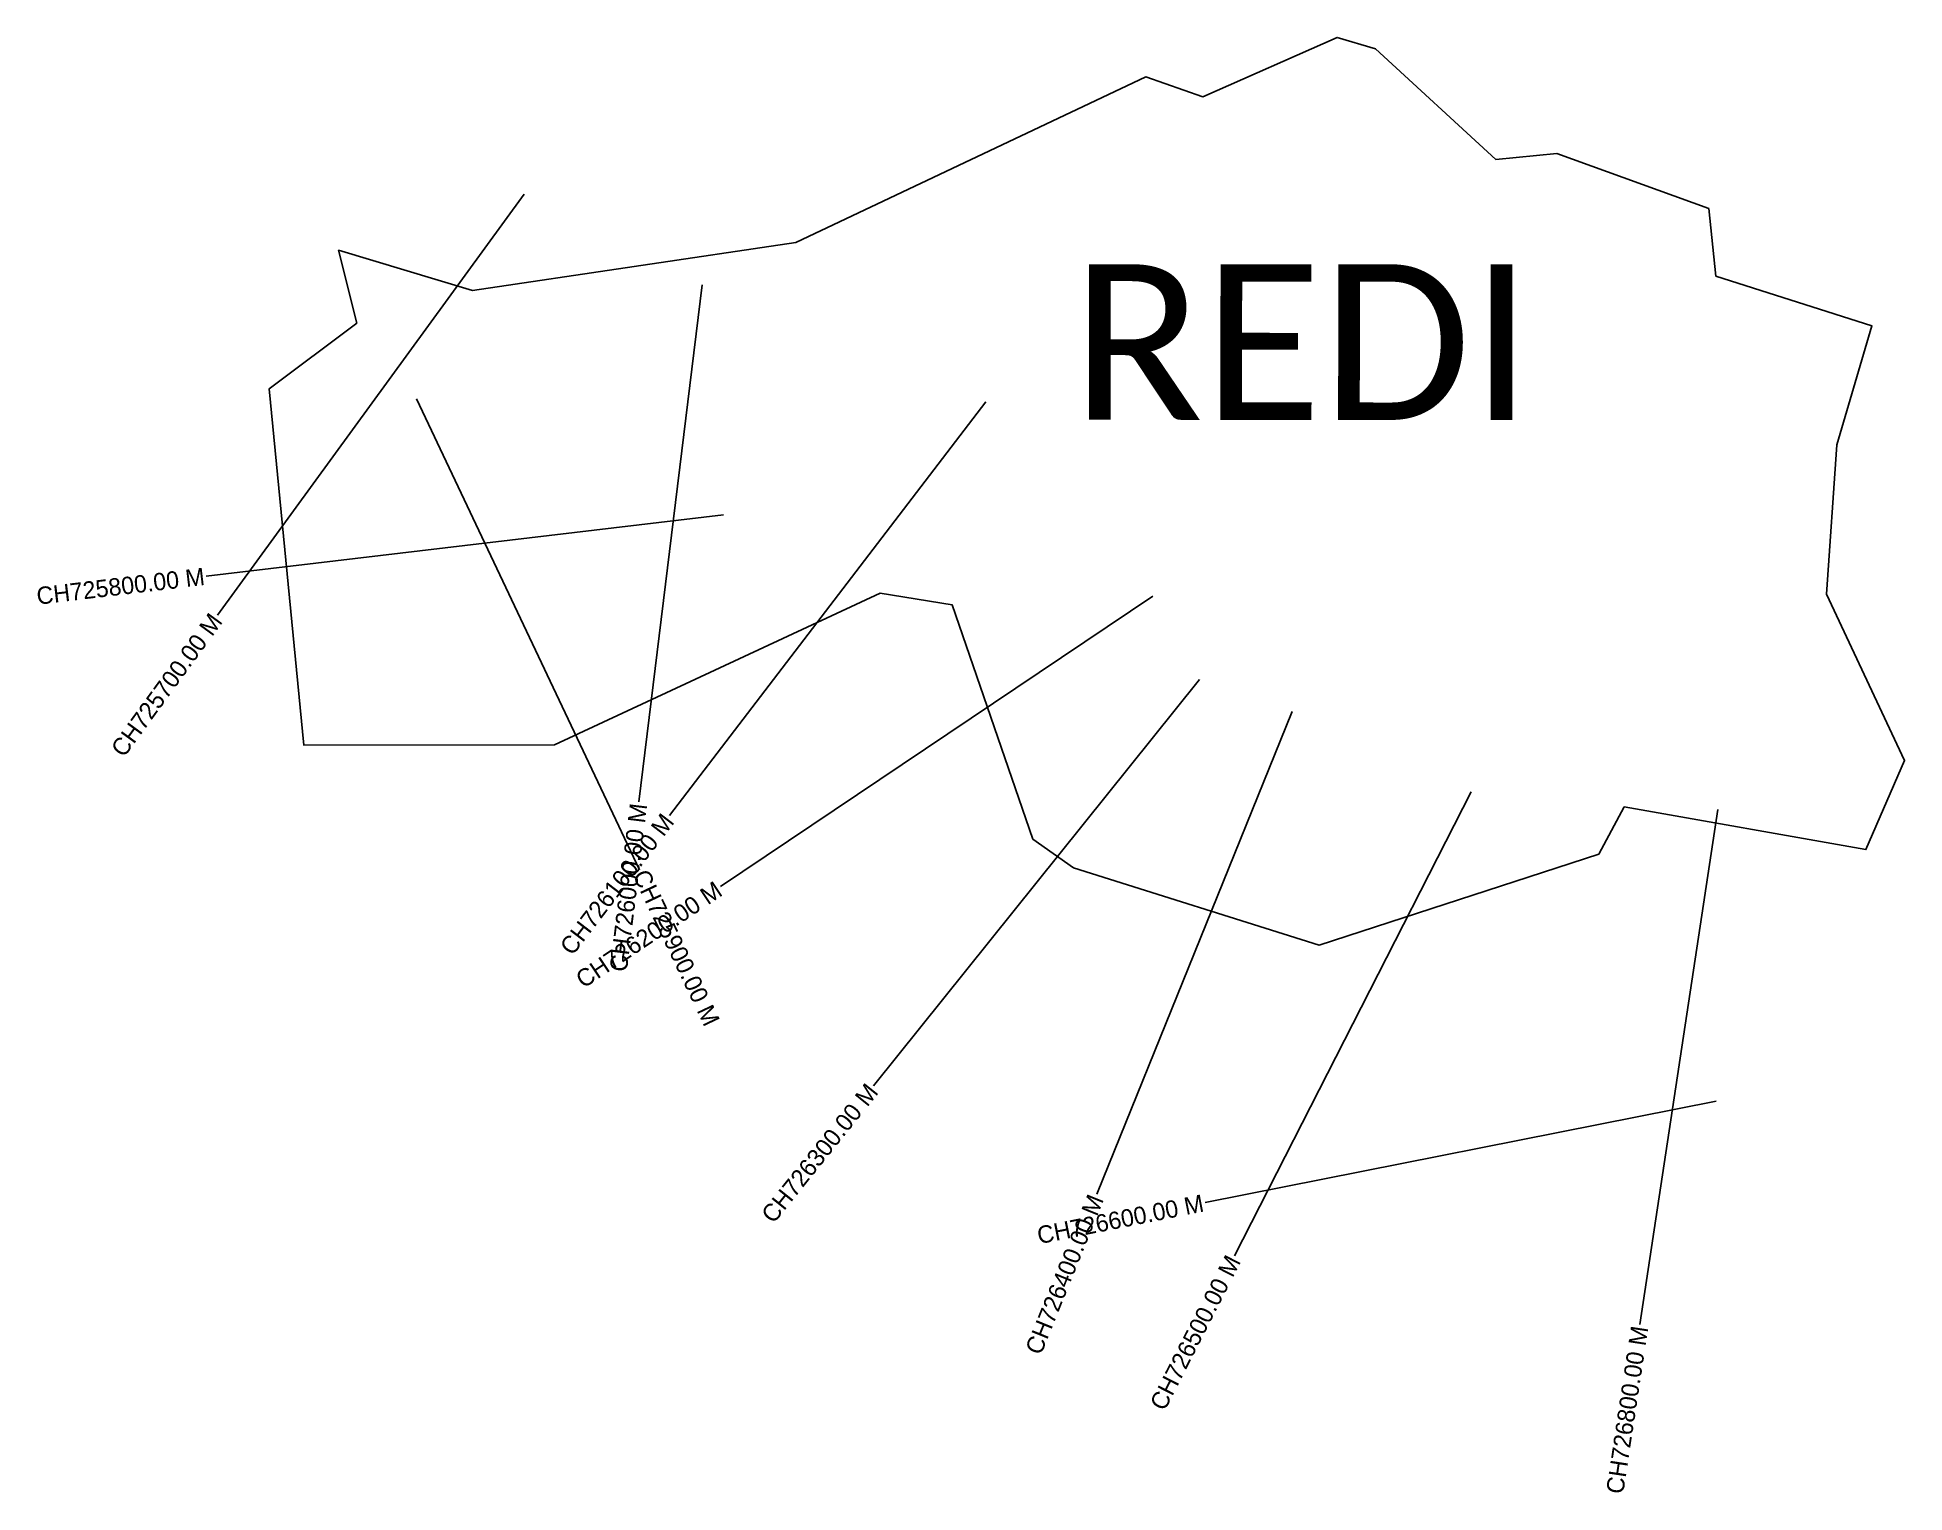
# Model space of a CAD drawing. Header units: metres. Extents: x 355802 to 356877, y 1740293 to 1741131.
import ezdxf
from ezdxf.enums import TextEntityAlignment as Align

# ---------------------------------------------------------------- set-up
doc = ezdxf.new("R2010")
doc.units = ezdxf.units.M
for name, color, linetype in [('CS', 134, 'Continuous'), ('CSMark', 6, 'Continuous'), ('VILLAGE NAME', 250, 'Continuous')]:
    doc.layers.add(name, color=color, linetype=linetype)

msp = doc.modelspace()

# ---------------------------------------------------------------- linework, layer by layer
at = {"color": 6}
for points in [[(356768.2, 1740993.2), (356858.2, 1740964.7), (356838, 1740896.1), (356832, 1740810.1), (356877, 1740714.3), (356854.7, 1740663), (356715.5, 1740687.6), (356700.9, 1740660.3), (356539.9, 1740608), (356398.4, 1740652.5), (356375, 1740669), (356328.4, 1740804), (356287, 1740810.6), (356099.5, 1740723.3), (355955.1, 1740723.1), (355935.2, 1740928.4), (355985.6, 1740966.2), (355975.1, 1741008.1), (356052.2, 1740984.9), (356238.5, 1741012.6), (356440, 1741108), (356472.9, 1741096.5), (356550.2, 1741130.7), (356572.3, 1741124.1), (356641.5, 1741060.4), (356676.8, 1741063.9), (356764.3, 1741032.1)], [(356764.3, 1741032.1), (356768.2, 1740993.2)]]:
    msp.add_lwpolyline(points, dxfattribs=at)
at = {"layer": 'CS'}
for p, q in [((356081.9, 1741040.5), (355905.3, 1740798)), ((356184.4, 1740988.3), (356148.1, 1740690.5)), ((356020, 1740922.5), (356148.4, 1740651.4)), ((356347.9, 1740920.9), (356165.6, 1740682.6)), ((356196.8, 1740855.8), (355898.9, 1740820.5)), ((356444.1, 1740809), (356195.1, 1740641.8)), ((356470.9, 1740761), (356283.2, 1740527)), ((356524.3, 1740742.6), (356411.8, 1740464.5)), ((356627.4, 1740696.3), (356491, 1740429.1)), ((356769.4, 1740686.1), (356724.6, 1740389.5)), ((356768.4, 1740518.2), (356474.1, 1740459.8))]:
    msp.add_line(p, q, dxfattribs=at)

# ---------------------------------------------------------------- texts
at = {"layer": 'CSMark'}
for s, rotation, p in [('CH725800.00 M', 6.76, (355897.9, 1740820.4)), ('CH725700.00 M', 53.9371, (355904.7, 1740797.2)), ('CH726000.00 M', 83.0354, (356147.9, 1740689.5)), ('CH726100.00 M', 52.5743, (356165, 1740681.8)), ('CH726200.00 M', 33.8806, (356194.2, 1740641.2)), ('CH726300.00 M', 51.2656, (356282.6, 1740526.2)), ('CH726400.00 M', 67.9685, (356411.4, 1740463.5)), ('CH726600.00 M', 11.2273, (356473.1, 1740459.6)), ('CH726500.00 M', 62.9666, (356490.6, 1740428.2)), ('CH726800.00 M', 81.4122, (356724.5, 1740388.5))]:
    msp.add_text(s, height=10, rotation=rotation, dxfattribs=at).set_placement(p, align=Align.MIDDLE_RIGHT)
msp.add_text('CH725900.00 M', height=10, rotation=295.3401, dxfattribs=at).set_placement((356148.8, 1740650.5), align=Align.MIDDLE_LEFT)
at = {"layer": 'VILLAGE NAME', "insert": (356397.3, 1741000.1), "char_height": 89.606, "attachment_point": 1, "rotation": 359.9793}
msp.add_mtext_dynamic_manual_height_columns('{\\fCalibri|b0|i0|c0|p34;REDI}', width=884.215, gutter_width=448, heights=[0], dxfattribs=at)

doc.saveas('drawing.dxf')
